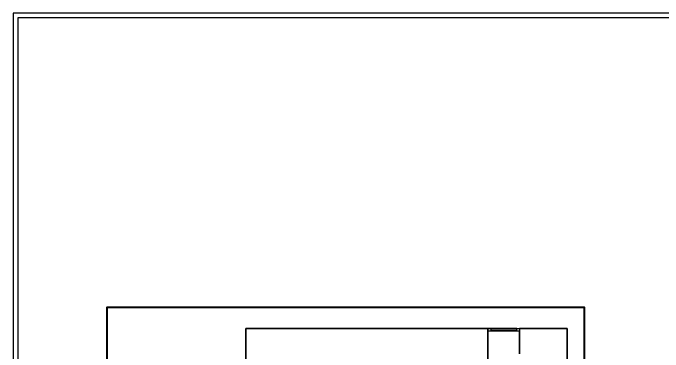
# Model space of a CAD drawing. Header units: millimetres. Extents: x -937 to 10425, y -275 to 2422.
# Drawn here: x -12 to 1316, y 1231 to 1925 of the extents above; entities that cross this region are included whole.
import ezdxf

# ---------------------------------------------------------------- set-up
doc = ezdxf.new("R2010")
doc.units = ezdxf.units.MM
for name, color, linetype, lineweight in [('Sebe - ANTET', 143, 'Continuous', 5), ('Sebe - Dograma', 4, 'Continuous', 30), ('Sebe - Duvar', 5, 'Continuous', 35)]:
    doc.layers.add(name, color=color, linetype=linetype, lineweight=lineweight)

msp = doc.modelspace()

# ---------------------------------------------------------------- linework, layer by layer
for points in [[(-12.4, -145.4), (2867.6, -145.4), (2867.6, 1924.6), (-12.4, 1924.6)], [(-2.4, -135.4), (2857.6, -135.4), (2857.6, 1914.6), (-2.4, 1914.6)]]:
    msp.add_lwpolyline(points, close=True)
at = {"layer": 'Sebe - ANTET', "lineweight": 40}
msp.add_lwpolyline([(179.4, 218.6), (1155.5, 218.5), (1155.5, 1322.2), (179.4, 1322.2)], close=True, dxfattribs=at)
at = {"layer": 'Sebe - Dograma'}
for p, q in [((1017.2, 1279.3), (958.2, 1279.3)), ((958.2, 1273.3), (958.2, 1279.3)), ((958.2, 1279.3), (964.2, 1279.3)), ((964.2, 1279.3), (964.2, 1273.3)), ((964.2, 1276.3), (1017.2, 1276.3)), ((1017.2, 1273.3), (1017.2, 1279.3)), ((1017.2, 1279.3), (1023.2, 1279.3)), ((1023.2, 1279.3), (1023.2, 1273.3)), ((1017.2, 1273.3), (958.2, 1273.3)), ((964.2, 1273.3), (958.2, 1273.3)), ((1023.2, 1273.3), (1017.2, 1273.3))]:
    msp.add_line(p, q, dxfattribs=at)
at = {"layer": 'Sebe - Duvar', "lineweight": 35}
for p, q in [((958.2, 1279.3), (463.2, 1279.3)), ((463.2, 1279.3), (463.2, 749.3)), ((958.2, 1182.3), (958.2, 1279.3)), ((1120.2, 1279.3), (1023.2, 1279.3)), ((1120.2, 256.3), (1120.2, 1279.3)), ((1023.2, 1227.3), (1023.2, 1273.3))]:
    msp.add_line(p, q, dxfattribs=at)

doc.saveas('drawing.dxf')
